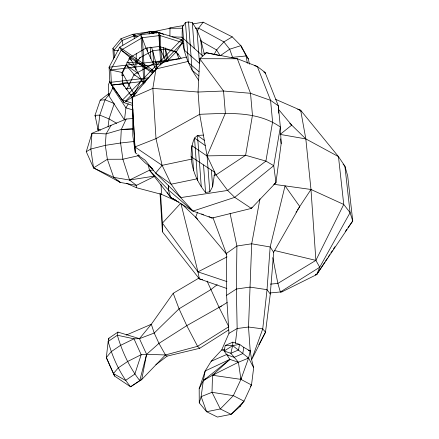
<?xml version="1.0" encoding="UTF-8"?>
<svg xmlns="http://www.w3.org/2000/svg" width="439" height="439" viewBox="0 0 439 439"><rect width="100%" height="100%" fill="white"/><g stroke="black" fill="none" stroke-linecap="round" stroke-linejoin="round"><path stroke-width="0.66" d="M136.304 53.443L135.788 70.048M203.877 53.338L206.544 52.768L237.329 58.766L257.303 66.476L265.068 72.402L278.321 105.799L280.351 127.058L281.163 143.619L275.961 182.608L251.355 208.41L212.053 218.057L193.045 211.06L170.798 197.555L168.318 189.835L168.406 185.258M240.962 378.034L240.934 379.378L233.339 395.654L220.318 408.95L206.621 411.738L199.262 402.87L199.18 388.685L205.167 370.971L211.175 361.259L221.657 349.998L228.966 333.344L226.579 295.348L226.304 253.522L212.915 217.524M136.93 153.919L135.294 152.777L134.91 146.944L156.004 138.658L199.707 114.31C226.65 113.262 257.216 110.535 280.351 127.058L273.733 165.673L234.739 197.358L193.045 211.06L168.318 189.835L168.45 185.735M132.902 118.535L126.218 119.029L121.285 129.445L120.599 142.999L122.876 159.225L129.565 180.017L136.403 185.373L154.951 176.204M219.396 55.605L206.544 52.768L199.723 58.705L198.049 92.036L199.707 114.31L207.098 156.043L209.809 191.854L205.573 192.496C193.429 177.757 186.734 156.207 194.51 138.016L197.501 135.464L203.389 135.086M108.806 339.561L108.888 338.222L117.948 332.087L139.454 338.661L154.21 333.053L179.041 308.804L210.758 289.685L217.212 284.681M132.852 105.525L124.072 102.611L109.86 82.422L109.081 67.211L119.671 47.182L140.963 34.697L158.698 32.513L159.977 35.521L159.258 46.479L165.969 61.877M250.296 386.501L251.509 385.003L253.665 367.706L251.635 359.695L250.214 350.964L243.832 347.414L239.551 344.352L232.868 342.146L232.643 345.619L230.843 353.296L238.41 362.263L240.934 379.378L251.509 385.003L244.051 401.175L239.985 406.541L231.128 414.345L217.442 417.05L206.621 411.738L201.133 396.653L203.295 380.618L205.167 370.971L229.91 359.376L238.41 362.263L248.622 358.043L250.214 350.964L248.512 327.022L251.701 243.793L259.97 198.867M198.642 80.161C187.508 64.95 180.242 45.64 182.602 26.653L185.477 22.444L188.529 21.95L192.304 22.652L196.957 29.907L200.832 39.828L204.431 54.606M270.287 294.07L273.651 252.249L299.744 206.517L285.043 185.856L270.161 246.965L267.027 289.669L262.741 328.882L251.635 359.695L265.507 332.197L270.287 294.07L267.027 289.669L249.989 287.106L236.363 289.032L226.579 295.348M235.381 343.32L237.153 328.531L236.363 289.032L236.912 246.027L230.085 213.431M108.049 126.953L109.048 118.914L114.261 103.544L105.036 99.796L100.213 100.169L95.016 115.347L98.385 131.091M209.809 191.854L212.652 186.597L214.726 172.258L191.047 156.679M186.509 57.07L163.132 62.091L155.977 68.967L152.86 88.365L156.004 138.658L162.112 165.344L171.155 184.199L180.648 197.616L193.045 211.06M243.832 347.414L242.745 353.609L234.206 357.313L226.831 354.805L224.192 351.046L225.218 345.488L232.868 342.146M117.948 332.087L117.356 335.248C122.069 351.452 129.313 367.24 139.756 380.569L141.709 379.57L165.454 354.942L197.572 346.322L228.807 326.715L219.127 307.481L207.049 281.031M108.888 338.222L108.164 341.471L106.326 357.565L113.41 373.556L114.595 376.075L130.57 386.814L141.709 379.57L146.599 354.35L139.454 338.661L151.318 324.267L173.202 293.29L199.103 277.98M199.262 402.87L201.133 396.653L212.021 392.312L233.339 395.654L244.051 401.175L231.128 414.345L220.318 408.95L212.021 392.312L212.487 375.246L229.91 359.376L226.831 354.805L228.137 355.217M136.403 185.373L120.346 182.426L93.54 167.917L86.263 151.674L91.954 133.291L126.218 119.029M150.95 33.364L151.334 32.168L156.13 31.756L157.008 31.987L156.569 33.079M152.284 33.567L152.673 32.36L157.008 31.987M149.041 34.242L149.869 31.707L155.488 31.273L169.849 28.283L182.586 28.228M183.925 25.467L169.997 27.86L169.915 36.157M225.218 345.488L232.643 345.619L248.622 358.043L240.934 379.378L212.487 375.246L203.295 380.618L199.18 388.685M197.588 212.18L195.668 217.261L226.787 254.483M239.985 406.541L240.484 405.263M197.352 31.284L198.669 28.156L203.164 22.164L232.231 36.86L240.863 45.661L248.392 58.969L249.445 64.198M252.041 207.23L251.355 208.41L234.739 197.358L227.665 190.438L216.021 174.898L207.071 155.867L225.361 113.246L223.555 91.021L199.723 58.705L237.329 58.766L250.515 93.293L252.463 115.292L245.604 155.28L216.021 174.898L214.012 175.315M110.09 81.061L108.345 84.754L108.905 95.889L124.462 119.99L125.927 107.851L128.259 103.867M121.894 74.257L126.223 65.142L138.34 73.62M108.905 95.889L112.713 88.069L112.609 86.071M126.646 89.737L134.049 74.515L156.064 62.316L168.653 60.801L165.141 47.873M270.375 284.137L277.865 283.424L315.882 260.382L343.742 204.448L338.474 156.619L300.666 110.282L275.676 99.362M134.114 95.395L134.038 94.034L141.495 79.733L134.049 74.515L126.223 65.142M181.137 58.36L176.248 51.862L159.258 46.479L145.957 48.103L130.004 57.46L122.102 72.49L122.722 83.887L124.319 86.697M125.614 101.563L132.254 97.035L122.722 83.887L111.473 85.117L110.694 69.993L121.208 50.09L142.351 37.688L159.977 35.521L182.531 42.61L183.343 43.686M258.796 344.758L265.507 332.197L262.741 328.882L248.512 327.022L237.153 328.531L228.966 333.344M213.952 54.743L216.603 49.958L223.89 41.903L232.231 36.86M111.056 125.324L106.112 133.89L105.305 145.364L107.368 159.28L113.701 177.383L120.346 182.426L116.966 180.171M154.528 71.222L155.977 68.967L187.793 61.504M324.876 262.067L316.689 274.573L282.014 291.814L280.362 291.984L277.865 283.424L272.8 257.66M325.617 260.931L327.483 258.088M328.224 256.952L329.716 254.675M330.83 252.968L332.318 250.696M333.437 248.99L334.924 246.718M295.996 212.202L296.742 211.066M297.494 209.924L310.982 189.472L305.824 138.905L300.666 110.282L297.708 109.3M166.71 61.658L176.248 51.862L182.531 42.61L181.4 39.636L158.698 32.513L160.811 65.005M345.241 231.534L346.821 229.317M348.006 227.654L352.736 220.998L347.688 175.885L344.906 166.178L338.474 156.619L305.824 138.905L289.756 123.222M109.234 94.127L105.036 99.796L99.807 115.122L98.117 129.176L100.564 130.191M161.843 63.688L163.132 62.091L165.042 61.954M113.481 58.98L112.916 48.422L120.955 38.758L132.633 34.341L149.869 31.707L152.673 32.36L153.968 33.605M191.634 159.121L162.112 165.344L155.653 173.07L180.648 197.616L227.665 190.438L265.908 161.086L272.592 121.905L270.572 100.339L257.303 66.476L254.686 65.729M155.977 68.967L132.101 97.469L134.91 146.944L162.112 165.344M140.288 57.487L136.293 62.102L126.827 62.7M180.819 203.136L162.425 223.127L162.425 231.803L199.372 278.88L226.87 288.511M125.499 101.151L152.476 73.461M163.237 62.415L182.531 42.61M132.254 97.035L136.946 92.217M177.466 54.897L178.382 53.959M169.037 28.793L169.997 27.86M205.287 378.835L203.295 380.618L229.91 359.376M100.213 100.169L109.179 93.277M155.834 364.809L167.133 356.117L199.745 348.281L228.681 329.903M274.32 183.771L275.961 182.608L273.733 165.673L265.908 161.086L245.604 155.28L207.071 155.867M226.304 253.522L236.912 246.027L251.701 243.793L270.161 246.965L273.651 252.249M139.454 338.661L133.977 338.815L117.356 335.248L108.164 341.471C112.664 357.752 119.902 373.638 130.57 386.814L139.756 380.569L146.599 354.35L158.962 343.369L186.778 325.656L221.541 305.983M280.362 291.984L319.729 267.236L350.086 212.641L344.906 166.178L343.084 164.148M132.902 128.929L121.285 129.445L106.112 133.89L91.954 133.291L90.84 149.03L93.54 167.917L107.368 159.28L122.876 159.225L138.762 155.609M219.127 307.481L227.226 302.466M247.497 358.74L248.622 358.043L253.665 367.706M86.263 151.674L90.84 149.03L105.305 145.364L120.599 142.999L133.857 141.512M139.223 58.091L152.81 50.721L165.563 49.168L176.741 52.274M202.615 279.731L199.372 278.88L197.962 271.878L227.045 256.886M238.41 362.263L212.487 375.246L214.989 374.149M93.54 167.917L113.701 177.383L129.565 180.017L149.436 170.233L153.48 170.052M211.175 361.259L226.628 354.509M126.18 335.105L151.318 324.267L154.21 333.053L158.962 343.369L165.454 354.942L167.133 356.117M113.964 87.542L112.713 88.069L125.927 107.851L133.094 110.008M231.342 57.816L232.582 57.322L246.114 55.956L248.392 58.969M315.378 274.935L316.689 274.573L352.736 220.998L350.086 212.641L343.742 204.448L310.982 189.472L273.656 184.27M149.869 31.707L133.966 35.932L122.157 40.41L114.025 50.178L114.42 57.514M224.828 349.208L221.657 349.998L224.302 350.624M137.621 61.795L136.293 62.102L146.5 68.254M197.27 178.783L171.155 184.199L155.653 173.07L144.991 160.109L139.569 156.328M193.209 23.871L203.164 22.164M129.565 180.017L154.221 176.116M179.573 58.738L109.081 67.211L110.694 69.993L122.102 72.49L134.674 95.186M110.694 69.993L161.168 63.94M121.658 75.612L123.699 75.371M148.909 77.791L109.86 82.422L124.072 102.611M122.311 83.103L127.634 82.472M111.473 85.117L144.98 81.155M125.521 88.738L130.762 88.118M130.015 94.506L134.038 94.034M299.678 110.392L300.666 110.282L301.127 111.522M315.328 274.704L316.689 274.573L319.729 267.236L315.882 260.382L310.982 189.472M270.27 292.939L282.014 291.814M247.278 358.136L248.622 358.043M121.285 129.445L132.836 128.94M195.317 28.173L198.669 28.156L223.89 41.903L229.69 49.206L232.582 57.322M135.283 34.418L132.633 34.341L133.966 35.932L134.394 38.632M171.929 36.871L181.987 37.167M165.454 354.942L146.599 354.35L141.182 354.701L127.661 361.478L118.316 367.816L113.41 373.556L125.521 380.426L134.811 374.116L141.182 354.701L133.977 338.815L120.451 345.411L111.149 351.716L106.326 357.565L114.595 376.075M118.607 50.683L114.025 50.178L112.916 48.422M135.305 36.13L133.966 35.932L137.862 36.717M305.824 138.905L280.137 134.411L291.715 125.137L278.551 109.399M274.573 250.526L315.882 260.382M126.481 183.288L136.392 187.716L161.612 194.389L178.722 202M248.309 350.426L250.214 350.964L248.381 350.36M263.768 71.974L265.068 72.402L265.249 73.719M132.677 103.379L122.536 100.021L181.4 39.636L183.041 41.798M160.581 193.736L162.425 223.127L197.962 271.878L226.985 281.613M163.643 34.407L155.488 31.273L156.13 31.756M208.964 216.564L212.053 218.057M175.644 200.124L170.798 197.555L149.436 170.233L148.355 165.026M201.688 213.941L203.504 214.907M176.516 200.672L170.798 197.555L167.281 192.562M200.639 40.893L216.603 49.958L220.208 55.726L229.69 49.206L240.863 45.661L246.114 55.956L247.327 63.304M116.681 123.299L109.048 118.914L99.807 115.122L95.016 115.347L95.433 116.527M207.098 156.043L191.788 145.589L193.583 170.562M154.308 71.261L119.671 47.182L121.208 50.09L130.004 57.46L152.657 73.231M121.208 50.09L153.414 72.501L152.081 69.713M128.868 58.579L131.541 60.439M127.107 62.036L135.327 67.782M138.016 154.682L139.657 155.823M205.243 145.567L194.51 138.016L197.61 180.692M204.316 140.326L197.501 135.464L201.265 186.674M152.487 168.625L145.309 162.962L137.566 155.39M198.856 75.947L192.062 70.196L188.529 21.95M199.065 71.749L188.386 62.607L185.477 22.444M181.856 37.189L202.818 56.011M199.745 348.281L197.572 346.322L186.778 325.656L179.041 308.804L173.202 293.29M150.846 171.545L149.436 170.233L168.318 189.835M241.51 47.653L242.482 48.581M181.806 204.075L197.643 219.143M134.049 74.515L134.96 75.486M120.955 38.758L122.157 40.41L122.893 45.157M179.957 196.474L180.648 197.616M130.004 57.46L143.635 83.893M156.081 69.724L145.957 48.103L140.963 34.697L143.915 83.849M176.248 51.862L179.216 59.254M151.68 47.483L157.453 68.292M180.983 203.795L197.962 271.878M97.87 128.836L98.084 130.163M280.713 138.883L281.163 143.619M211.384 170.058L212.652 186.597M200.832 39.828L202.011 55.281M199.723 58.705L199.948 61.723M196.957 29.907L199.487 63.425L184.281 50.117L182.602 26.653M203.515 164.883L205.573 192.496M192.304 22.652L194.208 48.279M165.563 49.168L166.403 61.751M163.248 47.544L163.879 57.081M159.977 35.521L161.782 63.189M160.378 46.276L160.592 49.541M156.064 62.316L156.487 68.89M132.523 104.043L132.841 135.876L135.294 152.777L132.101 97.469L152.86 88.365L198.049 92.036L223.555 91.021L250.515 93.293L270.572 100.339L278.321 105.799L278.447 108.493M152.81 50.721L153.688 64.61M160.987 184.396L161.612 194.389M160.026 193.528L162.425 231.803M150.171 47.072L150.895 58.645M147.18 47.878L147.383 51.143M142.351 37.688L145.062 82.499M136.244 185.093L136.392 187.716M278.546 110.513L278.677 113.213M239.551 344.352L238.558 349.943L230.843 353.296L224.192 351.046L232.643 345.619L239.551 344.352M152.629 168.713L151.016 167.566L152.651 168.73"/></g></svg>
